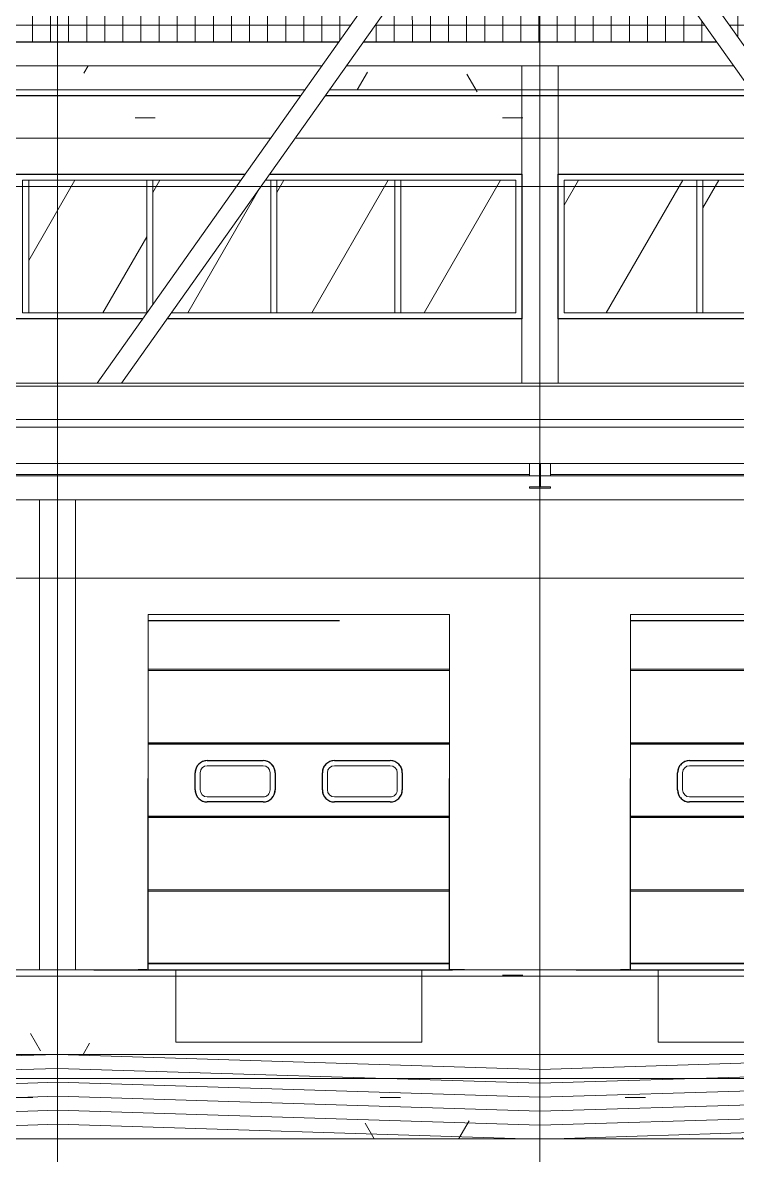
# Model space of a CAD drawing. Extents: x 692141 to 693595, y 1492301 to 1494225.
# Drawn here: x 692435.97 to 692441.89, y 1492374.68 to 1492384.07 of the extents above; entities that cross this region are included whole.
import ezdxf

# ---------------------------------------------------------------- set-up
doc = ezdxf.new("R2010")
doc.units = 0
doc.header["$MEASUREMENT"] = 0
for name, pattern in [('Centre', [7937.5, 1587.5, -1190.625, 3968.75, -1190.625]), ('Grid Line', [5556.25, 3175, -793.75, 793.75, -793.75]), ('Čárka', [3175, 1587.5, -1587.5])]:
    doc.linetypes.add(name, pattern=pattern)
for name, color, linetype, lineweight in [('A-COLS', 52, 'Continuous', 5), ('A-DETL-GENF', 92, 'Continuous', 5), ('A-FLOR', 192, 'Continuous', 5), ('A-FLOR-LEVL', 8, 'Grid Line', 5), ('A-GENM', 13, 'Continuous', 5), ('A-GLAZ-CURT', 52, 'Continuous', 5), ('A-GLAZ-CWMG', 51, 'Continuous', 5), ('A-WALL-PATT', 111, 'Continuous', 5), ('S-BEAM', 12, 'Continuous', 5), ('S-GRID', 1, 'Continuous', 5)]:
    doc.layers.add(name, color=color, linetype=linetype, lineweight=lineweight)
doc.layers.add('A-DOOR', color=2, linetype='Continuous')
doc.layers.add('A-WALL', color=2, linetype='Continuous')
pattern_1 = [(0, (212730.054, 1200), (4064, 1016), [167.64, -2880.36, 167.64, -2880.36, -16256]), (0, (212730.054, 1200), (4064, 1016), [-6096, 167.64, -5928.36, 167.64, -2880.36, -7112]), (0, (212730.054, 1200), (4064, 1016), [-15240, 167.64, -1864.36, 167.64, -4912.36]), (120, (214254.054, 1708), (-2911.881810244989, 3011.527240979959), [167.64, -2880.36, 167.64, -2880.36, -16256]), (120, (214254.054, 1708), (-2911.881810244989, 3011.527240979959), [-6095.999999999999, 167.64, -5928.359999999999, 167.64, -2880.36, -7111.999999999999]), (120, (214254.054, 1708), (-2911.881810244989, 3011.527240979959), [-15240, 167.64, -1864.36, 167.64, -4912.359999999999]), (240, (214762.054, 3740), (-1152.118189755009, -4027.527240979959), [167.64, -2880.36, 167.64, -2880.36, -16256]), (240, (214762.054, 3740), (-1152.118189755009, -4027.527240979959), [-6096, 167.64, -5928.36, 167.64, -2880.36, -7112]), (240, (214762.054, 3740), (-1152.118189755009, -4027.527240979959), [-15240, 167.64, -1864.36, 167.64, -4912.36])]

# ---------------------------------------------------------------- blocks, each defined once
blk = doc.blocks.new('System Panel - Glazed 2-V122-500_ELEVATION 4')
at = {"layer": 'A-GLAZ-CURT'}
h = blk.add_hatch(dxfattribs=at)
h.set_pattern_fill('FP_86', color=256, style=0, pattern_type=2)
h.set_pattern_definition([(59.99999999999999, (184412.136, 7400), (-649.519052838329, 375.0000000000001), [])])
h.paths.add_polyline_path([(184923.3690894711, 6850.000000000899), (184974.6363116503, 6850.000000000899), (184974.6363116503, 7672.473154227283), (184778.2076251855, 7950.000000000926), (183849.6363117113, 7950.000000000926), (183849.6363117113, 6850.000000000899), (184829.8532535009, 6850.000000000899)], flags=0)
at = {"layer": 'A-GLAZ-CURT', "color": 7}
for p, q in [((184778.2076251855, 7950.000000000934), (183849.6363117114, 7950.000000000934)), ((183849.6363117114, 7950.000000000934), (183849.6363117114, 6850.000000000933)), ((184974.6363116504, 6850.000000000933), (184974.6363116504, 7672.473154227295)), ((183849.6363117114, 6850.000000000933), (184974.6363116504, 6850.000000000933))]:
    blk.add_line(p, q, dxfattribs=at)
blk = doc.blocks.new('System Panel - Glazed 2-106319-500_ELEVATION 4')
at = {"layer": 'A-GLAZ-CURT'}
h = blk.add_hatch(dxfattribs=at)
h.set_pattern_fill('FP_87', color=256, style=0, pattern_type=2)
h.set_pattern_definition([(59.99999999999999, (183249.636, 7400), (-649.519052838329, 375.0000000000001), [])])
h.paths.add_polyline_path([(183799.6363117114, 6850.000000000899), (183799.6363117114, 7950.000000000926), (182699.6363114675, 7950.000000000926), (182699.6363114675, 6850.000000000899), (183305.27600879, 6850.000000000899)], flags=0)
at = {"layer": 'A-GLAZ-CURT', "color": 7}
for p, q in [((183799.6363117114, 7950.000000000934), (182699.6363114675, 7950.000000000934)), ((182699.6363114675, 7950.000000000934), (182699.6363114675, 6850.000000000933)), ((183799.6363117114, 6850.000000000933), (183799.6363117114, 7950.000000000934)), ((182699.6363114675, 6850.000000000933), (183799.6363117114, 6850.000000000933))]:
    blk.add_line(p, q, dxfattribs=at)
blk = doc.blocks.new('Rectangular Mullion - 50 x 100mm-36998-500_ELEVATION 4')
at = {"layer": 'A-GLAZ-CWMG', "color": 7}
for p, q in [((215984.6363112844, 7950.000000000934), (216034.6363112844, 7950.000000000934)), ((215984.6363112844, 7950.000000000934), (215984.6363112844, 6850.000000000933)), ((216034.6363112844, 7950.000000000934), (216034.6363112844, 6850.000000000933)), ((216034.6363112844, 6850.000000000933), (215984.6363112844, 6850.000000000933))]:
    blk.add_line(p, q, dxfattribs=at)
blk = doc.blocks.new('System Panel - Glazed 2-106161-500_ELEVATION 4')
at = {"layer": 'A-GLAZ-CURT'}
h = blk.add_hatch(dxfattribs=at)
h.set_pattern_fill('FP_93', color=256, style=0, pattern_type=2)
h.set_pattern_definition([(59.99999999999999, (180806.709, 7400), (-649.519052838329, 375.0000000000001), [])])
h.paths.add_polyline_path([(181296.0181938457, 6850.000000000899), (181296.0181938457, 7950.000000000926), (180317.4000765286, 7950.000000000926), (180317.4000765286, 6850.000000000899), (181212.0348378667, 6850.000000000899)], flags=0)
at = {"layer": 'A-GLAZ-CURT', "color": 7}
for p, q in [((181296.0181938457, 7950.000000000934), (180317.4000765287, 7950.000000000934)), ((180317.4000765287, 7950.000000000934), (180317.4000765287, 6850.000000000933)), ((181296.0181938457, 6850.000000000933), (181296.0181938457, 7950.000000000934)), ((180317.4000765287, 6850.000000000933), (181296.0181938457, 6850.000000000933))]:
    blk.add_line(p, q, dxfattribs=at)
blk = doc.blocks.new('System Panel - Glazed 2-V133-500_ELEVATION 4')
at = {"layer": 'A-GLAZ-CURT'}
h = blk.add_hatch(dxfattribs=at)
h.set_pattern_fill('FP_94', color=256, style=0, pattern_type=2)
h.set_pattern_definition([(59.99999999999999, (179778.091, 7400), (-649.519052838329, 375.0000000000001), [])])
h.paths.add_polyline_path([(179442.8169541251, 6850.000000000899), (180267.4000765286, 6850.000000000899), (180267.4000765286, 7950.000000000926), (180221.6609375002, 7950.000000000926), (179642.1039596742, 7131.462925546056)], flags=0)
h.paths.add_polyline_path([(179288.7819592116, 6918.676095874873), (180019.000520702, 7950.000000000926), (179288.7819592116, 7950.000000000926), (179288.7819592116, 7236.459798903256)], flags=0)
at = {"layer": 'A-GLAZ-CURT', "color": 7}
for p, q in [((180019.000520702, 7950.000000000934), (179288.7819592117, 7950.000000000934)), ((179288.7819592117, 7950.000000000934), (179288.7819592117, 6918.676095874937)), ((180267.4000765287, 7950.000000000934), (180221.6609375003, 7950.000000000934)), ((180267.4000765287, 6850.000000000933), (180267.4000765287, 7950.000000000934)), ((179442.0049599799, 6850.000000000933), (180267.4000765287, 6850.000000000933))]:
    blk.add_line(p, q, dxfattribs=at)
blk = doc.blocks.new('Rectangular Mullion - 50 x 100mm-V134-500_ELEVATION 4')
at = {"layer": 'A-GLAZ-CWMG', "color": 7}
for p, q in [((179238.7819592117, 7950.000000000934), (179288.7819592117, 7950.000000000934)), ((179238.7819592117, 7950.000000000934), (179238.7819592117, 6850.000000000933)), ((179288.7819592117, 7950.000000000934), (179288.7819592117, 6918.67609587494))]:
    blk.add_line(p, q, dxfattribs=at)
blk = doc.blocks.new('System Panel - Glazed 2-106162-500_ELEVATION 4')
at = {"layer": 'A-GLAZ-CURT'}
h = blk.add_hatch(dxfattribs=at)
h.set_pattern_fill('FP_97', color=256, style=0, pattern_type=2)
h.set_pattern_definition([(59.99999999999999, (175676.119, 7400), (-649.519052838329, 375.0000000000001), [])])
h.paths.add_polyline_path([(176152.9276072605, 6850.000000000899), (176152.9276072605, 7950.000000000926), (175199.3094896387, 7950.000000000926), (175199.3094896387, 6850.000000000899)], flags=0)
at = {"layer": 'A-GLAZ-CURT', "color": 7}
for p, q in [((176152.9276072606, 7950.000000000934), (175199.3094896387, 7950.000000000934)), ((175199.3094896387, 7950.000000000934), (175199.3094896387, 6850.000000000933)), ((176152.9276072606, 6850.000000000933), (176152.9276072606, 7950.000000000934)), ((175199.3094896387, 6850.000000000933), (176152.9276072606, 6850.000000000933))]:
    blk.add_line(p, q, dxfattribs=at)
blk = doc.blocks.new('HAVI-DC_R19_AR_102_MEZZANINE FLOOR_rvt-2-500_ELEVATION 4')
at = {"layer": 'A-WALL', "color": 7}
for p, q in [((180514.6285101219, 8650), (175149.3094896387, 8650)), ((184282.7597698911, 8650), (180717.28892692, 8650)), ((175149.3094896387, 8000.000000000934), (180054.4025199464, 8000.000000000934)), ((180257.0629367445, 8000.000000000934), (182349.6363114676, 8000.000000000934)), ((182349.6363114676, 8000.000000000934), (182349.6363114676, 6800.000000000934)), ((182649.6363114676, 6800.000000000934), (182649.6363114676, 8000.000000000934)), ((182649.6363114676, 8000.000000000934), (184742.8184926644, 8000.000000000934)), ((179204.7545380827, 6800.000000000934), (175149.3094896387, 6800.000000000934)), ((182349.6363114676, 6800.000000000934), (179406.6363589769, 6800.000000000934)), ((185592.9357237169, 6800.000000000934), (182649.6363114676, 6800.000000000934))]:
    blk.add_line(p, q, dxfattribs=at)
at = {"lineweight": 5}
for name, p in [('Rectangular Mullion - 50 x 100mm-36998-500_ELEVATION 4', (-37774.47246938977, 0)), ('System Panel - Glazed 2-106161-500_ELEVATION 4', (-2057.236234634072, 0)), ('Rectangular Mullion - 50 x 100mm-V134-500_ELEVATION 4', (0, 0)), ('System Panel - Glazed 2-V133-500_ELEVATION 4', (0, 0)), ('Rectangular Mullion - 50 x 100mm-36998-500_ELEVATION 4', (-35717.23623475568, 0)), ('System Panel - Glazed 2-106161-500_ELEVATION 4', (0, 0)), ('Rectangular Mullion - 50 x 100mm-36998-500_ELEVATION 4', (-34688.61811743864, 0)), ('System Panel - Glazed 2-106162-500_ELEVATION 4', (6146.708704206946, 0)), ('System Panel - Glazed 2-106319-500_ELEVATION 4', (0, 0)), ('Rectangular Mullion - 50 x 100mm-36998-500_ELEVATION 4', (-32184.99999957297, 0)), ('System Panel - Glazed 2-V122-500_ELEVATION 4', (0, 0))]:
    blk.add_blockref(name, p, dxfattribs=at)
blk = doc.blocks.new('HAVI-DC_R19_AR_103_LEVEL 2 FLOOR_rvt-2-500_ELEVATION 4')
at = {"layer": 'A-FLOR', "color": 7}
for p, q in [((175149.3094896387, 8900), (180688.7245451358, 8900)), ((180894.2989231416, 8900), (184105.8141072857, 8900)), ((180550.0305093662, 8700), (175149.3094896387, 8700)), ((184247.37063737, 8700), (180752.6909261643, 8700))]:
    blk.add_line(p, q, dxfattribs=at)
blk = doc.blocks.new('HAVI-DC_R19_AR_120_STRUCTURE_rvt-2-500_ELEVATION 4')
at = {"layer": 'S-BEAM'}
h = blk.add_hatch(dxfattribs=at)
h.set_pattern_fill('FP_109', color=256, style=0, pattern_type=2)
h.set_pattern_definition(pattern_1)
h.paths.add_polyline_path([(175149.3094896387, 8299.999999999984), (180266.8145154115, 8299.999999999984), (180688.7245451358, 8900.000000000022), (175149.3094896387, 8900.000000000022), (175149.3094896387, 8699.999999999998)], flags=0)
h.paths.add_polyline_path([(218582.3363114622, 8299.999999999984), (228266.8145154116, 8299.999999999984), (228691.6385063436, 8900.000000000022), (218582.3363114622, 8900.000000000022), (218582.3363114622, 8453.56835199019)], flags=0)
h.paths.add_polyline_path([(218367.0656217555, 8299.999999999984), (218416.9363114621, 8299.999999999984), (218416.9363114621, 8900.000000000022), (208308.4498336932, 8900.000000000022), (208733.1194239461, 8299.999999999984), (217843.7553290247, 8299.999999999984)], flags=0)
h.paths.add_polyline_path([(266799.309490436, 8299.999999999984), (266799.309490436, 8900.000000000022), (266582.3363114622, 8900.000000000022), (266582.3363114622, 8299.999999999984)], flags=0)
h.paths.add_polyline_path([(266113.9068396208, 8299.999999999984), (266416.9363114621, 8299.999999999984), (266416.9363114621, 8900.000000000022), (256308.4498336932, 8900.000000000022), (256733.1194239461, 8299.999999999984), (265988.3022602609, 8299.999999999984)], flags=0)
h.paths.add_polyline_path([(180469.4749322098, 8299.999999999984), (184530.4836975386, 8299.999999999984), (184105.8141072858, 8900.000000000022), (180894.2989231416, 8900.000000000022), (180578.2074658319, 8453.56835199019)], flags=0)
h.paths.add_polyline_path([(184733.1194239461, 8299.999999999984), (194416.9363114622, 8299.999999999984), (194416.9363114622, 8900.000000000022), (184308.4498336932, 8900.000000000022), (184624.4264087536, 8453.56835199019)], flags=0)
h.paths.add_polyline_path([(256089.3900905077, 8299.999999999984), (256530.4836975388, 8299.999999999984), (256105.8141072858, 8900.000000000022), (254582.3363114621, 8900.000000000022), (254582.3363114621, 8299.999999999984), (256045.4066983751, 8299.999999999984)], flags=0)
h.paths.add_polyline_path([(254091.584678043, 8299.999999999984), (254416.9363114621, 8299.999999999984), (254416.9363114621, 8900.000000000022), (252894.2989231418, 8900.000000000022), (252469.4749322099, 8299.999999999984), (253428.855234721, 8299.999999999984)], flags=0)
h.paths.add_polyline_path([(194582.3363114622, 8299.999999999984), (194816.9363114574, 8299.999999999984), (194816.9363114574, 8900.000000000022), (194582.3363114622, 8900.000000000022), (194582.3363114622, 8453.56835199019)], flags=0)
h.paths.add_polyline_path([(228469.4749322099, 8299.999999999984), (232530.4836975387, 8299.999999999984), (232105.8141072858, 8900.000000000022), (228894.2989231417, 8900.000000000022), (228578.2074658321, 8453.56835199019)], flags=0)
h.paths.add_polyline_path([(208530.4836975387, 8299.999999999984), (208105.8141072858, 8900.000000000022), (204894.2989231417, 8900.000000000022), (204469.4749322098, 8299.999999999984), (208424.1700598697, 8299.999999999984)], flags=0)
h.paths.add_polyline_path([(251891.8851340635, 8299.999999999984), (252266.8145154117, 8299.999999999984), (252691.6385063436, 8900.000000000022), (242582.3363114621, 8900.000000000022), (242582.3363114621, 8299.999999999984), (251858.9243565285, 8299.999999999984)], flags=0)
h.paths.add_polyline_path([(194982.3363114575, 8299.999999999984), (204266.8145154116, 8299.999999999984), (204691.6385063435, 8900.000000000022), (194982.3363114575, 8900.000000000022), (194982.3363114575, 8453.56835199019)], flags=0)
h.paths.add_polyline_path([(242124.617423815, 8299.999999999984), (242416.9363114621, 8299.999999999984), (242416.9363114621, 8900.000000000022), (232308.4498336932, 8900.000000000022), (232733.1194239461, 8299.999999999984), (241916.0287946427, 8299.999999999984)], flags=0)
h = blk.add_hatch(dxfattribs=at)
h.set_pattern_fill('FP_109', color=256, style=0, pattern_type=2)
h.set_pattern_definition(pattern_1)
h.paths.add_polyline_path([(172699.6363114908, 0), (172699.6363114908, 1400.00000000138), (170499.6363114626, 1400.00000000138), (170499.6363114626, 0), (171495.6599729222, 0)], flags=0)
h.paths.add_polyline_path([(178303.6599729341, 0), (178499.6363114692, 0), (178499.6363114692, 500.0000000013763), (174599.6363114675, 500.0000000013763), (174599.6363114675, 0), (177895.6599729364, 0)], flags=0)
h.paths.add_polyline_path([(175978.9319105585, 700.0000000014002), (178499.6363114692, 700.0000000014002), (178499.6363114692, 1400.00000000138), (177519.7546187885, 1400.00000000138), (177519.7546187885, 799.9999999999914), (175479.7546187884, 799.9999999999914), (175479.7546187884, 1400.00000000138), (174599.6363114675, 1400.00000000138), (174599.6363114675, 700.0000000014002), (175781.7427880527, 700.0000000014002)], flags=0)
h = blk.add_hatch(dxfattribs=at)
h.set_pattern_fill('FP_109', color=256, style=0, pattern_type=2)
h.set_pattern_definition(pattern_1)
h.paths.add_polyline_path([(179103.6363114633, 0), (186499.6363114732, 0), (186499.6363114732, 500.0000000013763), (178499.6363114667, 500.0000000013763), (178499.6363114667, 0), (178695.6363114656, 0)], flags=0)
h.paths.add_polyline_path([(182017.6363114611, 700.0000000014002), (186499.6363114732, 700.0000000014002), (186499.6363114732, 1400.00000000138), (185519.7546187925, 1400.00000000138), (185519.7546187924, 799.9999999999914), (183479.7546187925, 799.9999999999914), (183479.7546187925, 1400.00000000138), (181519.6363114667, 1400.00000000138), (181519.6363114667, 799.9999999999914), (179479.6363114667, 799.9999999999914), (179479.6363114667, 1400.00000000138), (178499.6363114667, 1400.00000000138), (178499.6363114667, 700.0000000014002), (181217.6363114705, 700.0000000014002)], flags=0)
at = {"layer": 'S-BEAM', "color": 7}
for p, q in [((175149.3094896387, 8899.999999999998), (180688.7245451359, 8899.999999999998)), ((180894.2989231416, 8899.999999999998), (184105.8141072858, 8899.999999999998)), ((180266.8145154115, 8299.999999999998), (175149.3094896387, 8299.999999999998)), ((184530.4836975386, 8299.999999999998), (180469.4749322098, 8299.999999999998)), ((177519.7546187884, 1400.000000001379), (178499.6363114691, 1400.000000001379)), ((178499.6363114667, 1400.000000001379), (179479.6363114667, 1400.000000001379)), ((179479.6363114667, 800.0000000000101), (179479.6363114667, 1400.000000001379)), ((181519.6363114667, 1400.000000001379), (183479.7546187925, 1400.000000001379)), ((181519.6363114667, 1400.000000001379), (181519.6363114667, 800.0000000000101)), ((183479.7546187925, 800.0000000000011), (183479.7546187925, 1400.000000001379)), ((181519.6363114667, 800.0000000000101), (179479.6363114667, 800.0000000000101)), ((185519.7546187924, 800.0000000000011), (183479.7546187925, 800.0000000000011))]:
    blk.add_line(p, q, dxfattribs=at)
blk = doc.blocks.new('M_Rectangular Column - 300 x 300mm-V141-500_ELEVATION 4')
at = {"layer": 'A-COLS'}
for p, q in [((258349.6363114674, 5300.00006735213), (258349.6363114674, 1400.000000001371)), ((258649.6363114674, 1400.000000001371), (258649.6363114674, 5300.00006735213)), ((258649.6363114674, 1400.000000001371), (258349.6363114674, 1400.000000001371))]:
    blk.add_line(p, q, dxfattribs=at)
blk = doc.blocks.new('M_Rectangular Column - 200 x 300mm-V158-500_ELEVATION 4')
at = {"layer": 'A-COLS'}
for p, q in [((62349.63631146753, 8900.000000000002), (62649.63631146753, 8900.000000000002)), ((62349.63631146753, 8900.000000000002), (62349.63631146753, 6266.47714666522)), ((62649.63631146753, 6266.47714666522), (62649.63631146753, 8900.000000000002))]:
    blk.add_line(p, q, dxfattribs=at)
blk = doc.blocks.new('Column Center Mark - Column Center Mark-439589-500_ELEVATION 4')
at = {"layer": 'A-DETL-GENF', "lineweight": 9}
for p, q in [((43649.75461878071, 74.99999999996534), (43649.75461878071, -75.00000000003465)), ((43574.75461878071, -3.465174813754857e-11), (43724.75461878071, -3.465174813754857e-11))]:
    blk.add_line(p, q, dxfattribs=at)
blk = doc.blocks.new('Doors_Industrial_Loading-Systems_Sectional-Overhead-Door_High-Lift_40mm - 2500 x 3000 mm 2-264868-500_ELEVATION 4')
at = {"layer": 'A-DOOR', "color": 1, "linetype": 'Čárka'}
for p, q in [((175349.6363114674, 4299.99999999699), (177849.6363114674, 4299.99999999699)), ((175349.6363114674, 1399.999999996979), (175349.6363114674, 4299.99999999699)), ((177849.6363114674, 1399.999999996979), (177849.6363114674, 4299.99999999699)), ((174899.6363114674, 1399.999999996979), (175349.6363114674, 1399.999999996979)), ((177974.6363114674, 1399.999999996979), (177849.6363114674, 1399.999999996979))]:
    blk.add_line(p, q, dxfattribs=at)
at = {"layer": 'A-DOOR', "color": 7}
for p, q in [((177849.6363114674, 3273.999999996978), (175349.6363114675, 3273.999999996978)), ((175840.9696448006, 3136.49999999713), (176303.9696448006, 3136.49999999713)), ((175840.9696448006, 3136.49999999713), (176303.9696448006, 3136.49999999713)), ((176895.302978134, 3136.499999997063), (177358.302978134, 3136.499999997063)), ((176895.302978134, 3136.499999997063), (177358.302978134, 3136.499999997063)), ((175740.9696448006, 2893.499999997032), (175740.9696448006, 3036.49999999713)), ((175740.9696448006, 2893.499999997032), (175740.9696448006, 3036.49999999713)), ((176403.9696448006, 3036.49999999713), (176403.9696448006, 2893.499999997034)), ((176403.9696448006, 3036.49999999713), (176403.9696448006, 2893.499999997034)), ((176795.3029781339, 2893.499999996908), (176795.3029781339, 3036.499999997063)), ((176795.3029781339, 2893.499999996908), (176795.3029781339, 3036.499999997063)), ((177458.3029781339, 3036.499999997064), (177458.3029781339, 2893.499999996909)), ((177458.3029781339, 3036.499999997064), (177458.3029781339, 2893.499999996909)), ((176303.9696448006, 2793.499999997033), (175840.9696448006, 2793.499999997033)), ((176303.9696448006, 2793.499999997034), (175840.9696448006, 2793.499999997034)), ((177358.302978134, 2793.499999996908), (176895.302978134, 2793.499999996908)), ((177358.302978134, 2793.499999996909), (176895.302978134, 2793.499999996909)), ((175349.6363114675, 2675.02522143521), (177849.6363114674, 2675.02522143521)), ((175349.6363114675, 2675.02522143521), (177849.6363114674, 2675.02522143521)), ((177849.6363114674, 1455.025221435202), (175349.6363114674, 1455.025221435202)), ((175349.6363114674, 1455.025221435202), (177849.6363114674, 1455.025221435202)), ((175338.6363114674, 1399.999999996978), (175268.6363114674, 1399.999999996978)), ((175296.6363114674, 1399.999999996953), (175270.6363114674, 1399.999999996953)), ((175324.6363114674, 1399.99999999697), (177874.6363114674, 1399.99999999697)), ((177930.6363114674, 1399.999999996978), (177860.6363114674, 1399.999999996978)), ((177932.6363114674, 1399.999999996953), (177906.6363114674, 1399.999999996953))]:
    blk.add_line(p, q, dxfattribs=at)
for centre, radius, start, end in [((175840.9696448006, 3036.49999999713), 100.0000000000291, 90, 180), ((175840.9696448006, 3036.49999999713), 100.0000000000158, 129.5802092618806, 140.4197907380237), ((175840.9696448006, 3036.49999999713), 99.99999999997708, 111.9871867448824, 120.00000000002), ((175840.9696448006, 3036.49999999713), 99.99999999995468, 90, 105.0000000000094), ((176303.9696448006, 3036.49999999713), 100, 75.0000000000132, 90), ((176303.9696448006, 3036.49999999713), 100.0000000000002, 359.9999999999995, 90.00000000000014), ((176303.9696448006, 3036.49999999713), 100.0000000000146, 60.00000000000352, 68.01281325517674), ((176303.9696448006, 3036.49999999713), 99.9999999999943, 39.58020926182564, 50.41979073815119), ((176895.302978134, 3036.499999997063), 100.0000000000291, 90, 180), ((176895.302978134, 3036.499999997063), 99.99999999998174, 129.5802092620854, 140.4197907379426), ((176895.302978134, 3036.499999997063), 100.0000000000129, 111.9871867455781, 119.9999999999967), ((176895.302978134, 3036.499999997063), 100.0000000000109, 90, 105.0000000000013), ((177358.302978134, 3036.499999997063), 100, 74.9999999999931, 90.00000000000014), ((177358.302978134, 3036.499999997063), 100, 2.544443745170813e-13, 90.00000000000026), ((177358.302978134, 3036.499999997063), 100.0000000000129, 60.00000000000342, 68.01281325451204), ((177358.302978134, 3036.499999997063), 99.99999999997486, 39.58020926199752, 50.4197907380318), ((175840.9696448006, 3036.49999999713), 99.99999999999999, 165.0000000000017, 179.9999999999997), ((175840.9696448006, 3036.49999999713), 100.0000000000332, 149.9999999999959, 158.0128132547341), ((176303.9696448006, 3036.49999999713), 100.0000000000129, 21.98718674537078, 29.99999999999895), ((176303.9696448006, 3036.49999999713), 100.0000000000034, 0, 14.99999999999891), ((176895.302978134, 3036.499999997063), 99.99999999999999, 164.9999999999972, 179.9999999999997), ((176895.302978134, 3036.499999997063), 99.99999999999062, 149.9999999999982, 158.0128132546377), ((177358.302978134, 3036.499999997063), 99.99999999998772, 21.98718674575145, 30.0000000000012), ((177358.302978134, 3036.499999997063), 99.99999999998279, 2.605510395055221e-13, 15.00000000000075), ((175840.9696448006, 2893.499999997033), 100.0000000000466, 180.0000000000004, 195.0000000000012), ((175840.9696448006, 2893.499999997033), 100.0000000000291, 180.0000000000001, 270.0000000000001), ((175840.9696448006, 2893.499999997033), 100.0000000000275, 201.9871867464127, 210.0000000000026), ((175840.9696448006, 2893.499999997033), 100.0000000000386, 219.58020926243, 230.4197907375418), ((176303.9696448006, 2893.499999997033), 100.0000000000005, 269.9999999999999, 2.544443745170813e-13), ((176303.9696448006, 2893.499999997033), 100.0000000000123, 309.5802092624525, 320.4197907375091), ((176303.9696448006, 2893.499999997033), 99.99999999999936, 330.0000000000045, 338.0128132540339), ((176303.9696448006, 2893.499999997033), 100, 345.0000000000013, 0), ((176895.302978134, 2893.499999996908), 100.0000000000109, 180.0000000000001, 194.9999999999999), ((176895.302978134, 2893.499999996908), 100.0000000000291, 180.0000000000001, 270.0000000000001), ((176895.302978134, 2893.499999996908), 99.99999999998772, 201.9871867455966, 210.0000000000008), ((176895.302978134, 2893.499999996908), 100.0000000000188, 219.5802092619812, 230.4197907379249), ((177358.302978134, 2893.499999996908), 100, 270, 3.943887805014761e-13), ((177358.302978134, 2893.499999996908), 100.0000000000051, 309.5802092621118, 320.4197907380911), ((177358.302978134, 2893.499999996908), 99.99999999999784, 329.9999999999965, 338.0128132543207), ((177358.302978134, 2893.499999996908), 99.9999999999709, 345.0000000000013, 0), ((175840.9696448006, 2893.499999997033), 100.0000000000118, 239.9999999999881, 248.012813253757), ((175840.9696448006, 2893.499999997033), 100.0000000000291, 255.0000000000012, 269.9999999999999), ((176303.9696448006, 2893.499999997033), 99.99999999997526, 269.9999999999996, 284.99999999999), ((176303.9696448006, 2893.499999997033), 100.0000000000023, 291.9871867462618, 300.0000000000137), ((176895.302978134, 2893.499999996908), 100.0000000000129, 240.0000000000031, 248.01281325451), ((176895.302978134, 2893.499999996908), 100.0000000000291, 255.0000000000011, 269.9999999999999), ((177358.302978134, 2893.499999996908), 100.0000000000109, 269.9999999999996, 285.000000000001), ((177358.302978134, 2893.499999996908), 100.0000000000129, 291.987186745415, 299.9999999999965)]:
    blk.add_arc(centre, radius, start, end, dxfattribs=at)
at = {"layer": 'A-GENM', "color": 7}
for p, q in [((175349.6363114674, 3895.02522143521), (177849.6363114674, 3895.02522143521)), ((175349.6363114674, 3895.02522143521), (177849.6363114674, 3895.02522143521)), ((177849.6363114674, 3883.99999999698), (175349.6363114674, 3883.99999999698)), ((175349.6363114674, 3285.02522143521), (177849.6363114674, 3285.02522143521)), ((175349.6363114674, 3285.02522143521), (177849.6363114674, 3285.02522143521)), ((175840.9696448006, 3136.499999996981), (176303.9696448006, 3136.499999996981)), ((176895.302978134, 3136.499999996981), (177358.302978134, 3136.499999996981)), ((175740.9696448006, 2893.499999996981), (175740.9696448006, 3036.499999996981)), ((175782.9696448006, 3036.499999996981), (175782.9696448006, 2893.499999996981)), ((175782.9696448006, 3036.499999996981), (175782.9696448006, 2893.499999996981)), ((176303.9696448006, 3094.499999996981), (175840.9696448006, 3094.499999996981)), ((176303.9696448006, 3094.499999996981), (175840.9696448006, 3094.499999996981)), ((176361.9696448006, 2893.499999996981), (176361.9696448006, 3036.499999996981)), ((176361.9696448006, 2893.499999996981), (176361.9696448006, 3036.499999996982)), ((176403.9696448006, 3036.499999996982), (176403.9696448006, 2893.499999996981)), ((176795.3029781339, 2893.499999996981), (176795.3029781339, 3036.499999996981)), ((176837.302978134, 3036.499999996981), (176837.302978134, 2893.499999996981)), ((176837.302978134, 3036.499999996981), (176837.302978134, 2893.499999996981)), ((177358.302978134, 3094.499999996981), (176895.302978134, 3094.499999996981)), ((177358.302978134, 3094.499999996981), (176895.302978134, 3094.499999996981)), ((177416.302978134, 2893.499999996981), (177416.302978134, 3036.499999996981)), ((177416.302978134, 2893.499999996981), (177416.302978134, 3036.499999996982)), ((177458.3029781339, 3036.499999996982), (177458.3029781339, 2893.499999996981)), ((175840.9696448006, 2835.499999996982), (176303.9696448006, 2835.499999996982)), ((175840.9696448006, 2835.499999996982), (176303.9696448006, 2835.499999996982)), ((176895.302978134, 2835.499999996982), (177358.302978134, 2835.499999996982)), ((176895.302978134, 2835.499999996982), (177358.302978134, 2835.499999996982)), ((176303.9696448006, 2793.499999996981), (175840.9696448006, 2793.499999996981)), ((177358.302978134, 2793.499999996981), (176895.302978134, 2793.499999996981)), ((177849.6363114674, 2663.99999999698), (175349.6363114674, 2663.99999999698)), ((175349.6363114674, 2065.025221435211), (177849.6363114674, 2065.025221435211)), ((175349.6363114674, 2065.025221435211), (177849.6363114674, 2065.025221435211)), ((177849.6363114674, 2053.999999996979), (175349.6363114674, 2053.999999996979)), ((175349.6363114674, 1455.025221435211), (177849.6363114674, 1455.025221435211)), ((175349.6363114674, 1455.025221435211), (177849.6363114674, 1455.025221435211))]:
    blk.add_line(p, q, dxfattribs=at)
for centre, radius, start, end in [((175840.9696448006, 3036.499999996981), 100.0000000000291, 90.00000000000026, 180.0000000000002), ((176303.9696448006, 3036.499999996981), 100.0000000000005, 5.152498583970897e-13, 90.00000000000026), ((176895.302978134, 3036.499999996981), 100.0000000000291, 90.00000000000026, 180.0000000000002), ((177358.302978134, 3036.499999996981), 100, 5.216109677600168e-13, 90.00000000000026), ((175840.9696448006, 3036.499999996981), 58.0000000000291, 90, 180), ((175840.9696448006, 3036.499999996981), 58.0000000000291, 90, 180), ((176303.9696448006, 3036.499999996981), 58.0000000000291, 0, 90), ((176303.9696448006, 3036.499999996981), 58.0000000000291, 8.984518603637631e-13, 90), ((176895.302978134, 3036.499999996981), 58, 90, 180), ((176895.302978134, 3036.499999996981), 58, 90, 180), ((177358.302978134, 3036.499999996981), 58, 0, 90), ((177358.302978134, 3036.499999996981), 58, 8.984518603637631e-13, 90), ((175840.9696448006, 2893.499999996981), 100.0000000000291, 180.0000000000002, 269.9999999999999), ((175840.9696448006, 2893.499999996981), 58.0000000000291, 180.0000000000002, 269.9999999999998), ((175840.9696448006, 2893.499999996981), 58.0000000000291, 180, 269.9999999999996), ((176303.9696448006, 2893.499999996981), 58.0000000000291, 269.9999999999996, 0), ((176303.9696448006, 2893.499999996981), 58.0000000000291, 269.9999999999996, 0), ((176303.9696448006, 2893.499999996981), 100, 269.9999999999996, 0), ((176895.302978134, 2893.499999996981), 100.0000000000291, 180.0000000000002, 269.9999999999999), ((176895.302978134, 2893.499999996981), 58.00000000000009, 180.0000000000002, 269.9999999999999), ((176895.302978134, 2893.499999996981), 58, 180, 269.9999999999996), ((177358.302978134, 2893.499999996981), 58, 269.9999999999996, 0), ((177358.302978134, 2893.499999996981), 58, 269.9999999999996, 0), ((177358.302978134, 2893.499999996981), 99.9999999999709, 269.9999999999996, 0)]:
    blk.add_arc(centre, radius, start, end, dxfattribs=at)
blk = doc.blocks.new('Walls 2 - Walls 2-316770-500_ELEVATION 4')
at = {"layer": 'A-WALL-PATT'}
h = blk.add_hatch(dxfattribs=at)
h.set_pattern_fill('FP_49', color=251, style=0, pattern_type=2)
h.set_pattern_definition([(0, (266899.66, 0), (0, 150), []), (90, (266899.66, 0), (-150, 9.184850993605149e-15), [])])
h.paths.add_polyline_path([(230403.2023545645, 9099.999999999663), (231964.2575772018, 9099.999999999663), (230708.7938379066, 10873.79840908402), (230297.9613776032, 10882.4621270318), (229035.9069201188, 9099.999999999663), (230178.0602495746, 9099.999999999663)], flags=0)
h.paths.add_polyline_path([(267399.6784194597, 9099.999999999663), (267399.6784194597, 10100.05362018693), (266582.3363114622, 10117.28989573663), (266582.3363114622, 9099.999999999663), (267034.9228457225, 9099.999999999663)], flags=0)
h.paths.add_polyline_path([(184351.8965942517, 9099.999999999663), (194416.9363114622, 9099.999999999663), (194422.0920828182, 11304.83352236055), (194434.2808010534, 11333.57159757328), (194465.2814898869, 11364.35260641633), (194487.866874337, 11372.8980758004), (194511.4057485874, 11372.8980758004), (194533.9911330374, 11364.35260641637), (194553.7932941595, 11347.93515054565), (194569.2079786273, 11324.90285575119), (194578.9863803801, 11296.52298055719), (194582.3363114622, 11269.05679897612), (194582.3363114622, 9099.999999999663), (194816.9363114574, 9099.999999999663), (194822.0920828134, 11304.83352236044), (194834.2808010474, 11333.57159757154), (194865.2814898822, 11364.35260641627), (194887.8668743322, 11372.89807580037), (194911.4057485826, 11372.8980758004), (194933.9911330327, 11364.35260641633), (194953.7932941547, 11347.93515054568), (194969.2079786226, 11324.90285575119), (194978.9863803753, 11296.52298055664), (194982.3363114575, 11269.0567989764), (194982.3363114575, 9099.999999999663), (204833.2465033205, 9099.999999999663), (206431.2569855506, 11347.14811610781), (206451.389361305, 11360.12131372115), (206491.6162692513, 11378.03770539416), (206535.481548893, 11369.04402118268), (206573.4719991575, 11343.44292353149), (206613.2310564948, 11295.11208163809), (208166.8933036092, 9099.999999999663), (218416.9363114621, 9099.999999999663), (218416.9363114621, 11133.01158465658), (74899.63631066507, 14159.53341040813), (134081.3427552906, 10862.74826084876), (134431.2569855499, 11347.14811610719), (134451.3893613049, 11360.12131372094), (134491.6162692514, 11378.03770539392), (134535.4815488925, 11369.04402118268), (134573.4719991574, 11343.44292353149), (134613.2310564947, 11295.11208163809), (134953.6436132292, 10814.15573644956), (146416.9363114623, 10175.57980812705), (146422.092082818, 11304.83352236016), (146434.2808010535, 11333.57159757331), (146465.281489887, 11364.3526064163), (146487.866874337, 11372.89807580037), (146511.4057485874, 11372.89807580033), (146533.9911330374, 11364.35260641633), (146553.7932941595, 11347.93515054565), (146569.2079786273, 11324.9028557513), (146578.9863803801, 11296.52298055681), (146582.3363114622, 11269.05679897658), (146582.3363114622, 10166.36601054512), (157170.6500664448, 9576.531792449972), (158431.2569855501, 11347.14811610722), (158451.389361305, 11360.12131372101), (158491.6162692514, 11378.03770539402), (158535.4815488928, 11369.04402118268), (158573.4719991574, 11343.44292353149), (158613.2310564948, 11295.11208163809), (159938.7526985987, 9422.33144578243), (165725.033616764, 9099.999999999663), (170416.9363114622, 9099.999999999663), (170422.092082818, 11304.83352236016), (170434.280801053, 11333.57159757269), (170465.2814898869, 11364.35260641627), (170487.8668743369, 11372.89807580037), (170511.4057485873, 11372.89807580044), (170533.9911330375, 11364.3526064163), (170553.7932941595, 11347.93515054572), (170569.2079786273, 11324.90285575123), (170578.9863803801, 11296.52298055702), (170582.3363114623, 11269.05679897658), (170582.3363114623, 9099.999999999663), (180833.2465033205, 9099.999999999663), (182431.2569855503, 11347.14811610746), (182451.389361305, 11360.12131372105), (182491.6162692514, 11378.03770539409), (182535.4815488928, 11369.04402118268), (182573.4719991576, 11343.44292353146), (182613.2310564948, 11295.11208163809), (184166.8933036091, 9099.999999999663)], flags=0)
h.paths.add_polyline_path([(218850.222369865, 9099.999999999663), (228833.271476372, 9100.035270679273), (230098.2824252079, 10886.67299713298), (218582.3363114622, 11129.52359603099), (218582.3363114622, 9099.999999999663), (218825.4801672175, 9099.999999999663)], flags=0)
h.paths.add_polyline_path([(207964.2575772018, 9099.999999999663), (206500.3483715242, 11168.30331996048), (205035.9069201187, 9099.999999999663), (207900.8597671389, 9099.999999999663)], flags=0)
h.paths.add_polyline_path([(266144.9254758683, 9099.999999999663), (266416.9363114621, 9099.999999999663), (266416.9363114621, 10120.77788436218), (255278.148398426, 10355.67489490398), (256166.8933036092, 9099.999999999663), (265988.3022602609, 9099.999999999663)], flags=0)
h.paths.add_polyline_path([(255560.9186412694, 9099.999999999663), (255964.2575772018, 9099.999999999663), (255072.4423313261, 10360.01286601805), (254582.3363114621, 10370.34832081019), (254582.3363114621, 9099.999999999663), (255522.0964056443, 9099.999999999663)], flags=0)
h.paths.add_polyline_path([(254416.9363114621, 9099.999999999663), (254416.9363114621, 10373.83630943581), (253944.8823363343, 10383.79107906041), (253035.9069201188, 9099.999999999663), (254178.0602495722, 9099.999999999663)], flags=0)
h.paths.add_polyline_path([(252833.2465033206, 9099.999999999663), (253745.2033839388, 10388.00194916152), (242582.3363114621, 10623.40674588381), (242582.3363114621, 9099.999999999663), (252382.2346492593, 9099.999999999663)], flags=0)
h.paths.add_polyline_path([(181035.9069201187, 9099.999999999663), (183964.2575772017, 9099.999999999663), (182500.3483715242, 11168.30331996048), (181212.0348378667, 9348.754196807113)], flags=0)
h.paths.add_polyline_path([(242149.0502530566, 9099.999999999663), (242416.9363114621, 9099.999999999663), (242416.9363114621, 10626.89473450936), (230914.4999050066, 10869.46043796998), (232166.8933036092, 9099.999999999663), (241916.0287946427, 9099.999999999663)], flags=0)
h.paths.add_polyline_path([(159727.7995432287, 9434.082834372814), (158500.3483715242, 11168.30331996044), (157365.6204265807, 9565.670743884175), (159554.8710231055, 9443.716016842995)], flags=0)
h.paths.add_polyline_path([(134742.6904578592, 10825.90712503998), (134500.3483715241, 11168.30331996044), (134276.3131154265, 10851.88721228307), (134683.4204792425, 10829.20882749264)], flags=0)
at = {"layer": 'A-WALL', "color": 7}
for p, q in [((170582.3363114622, 9099.999999999634), (180833.2465033205, 9099.999999999634)), ((181035.9069201187, 9099.999999999634), (183964.2575772017, 9099.999999999634))]:
    blk.add_line(p, q, dxfattribs=at)
blk = doc.blocks.new('H-Wide Flange Beams - H350x175x57_8-2030188-500_ELEVATION 4')
at = {"layer": 'S-BEAM', "color": 90, "lineweight": 9}
for p, q in [((110495.6363114673, 5601.477146665254), (110495.6363114673, 5409.000000001149)), ((110503.6363114673, 5409.000000001149), (110503.6363114673, 5601.477146665254)), ((110495.6363114673, 5409.000000001149), (110411.6363114673, 5409.000000001149)), ((110411.6363114673, 5409.000000001149), (110411.6363114673, 5396.000000001148)), ((110411.6363114673, 5396.000000001148), (110587.6363114673, 5396.000000001148)), ((110587.6363114673, 5409.000000001149), (110503.6363114673, 5409.000000001149)), ((110587.6363114673, 5396.000000001148), (110587.6363114673, 5409.000000001149))]:
    blk.add_line(p, q, dxfattribs=at)
blk = doc.blocks.new('H-Wide Flange Beams - H250x125x29_6-V163-500_ELEVATION 4')
at = {"layer": 'S-BEAM', "color": 90, "lineweight": 9}
for p, q in [((110587.6363114672, 5509.000000001149), (110587.6363114672, 5601.477146665222)), ((110587.6363114672, 5500.000000001148), (110587.6363114672, 5509.000000001149)), ((110587.6363114672, 5509.000000001149), (122411.6363114672, 5509.000000001149)), ((110587.6363114672, 5509.000000001149), (122411.6363114672, 5509.000000001149)), ((110587.6363114672, 5500.000000001148), (122411.6363114672, 5500.000000001148))]:
    blk.add_line(p, q, dxfattribs=at)
blk = doc.blocks.new('H-Wide Flange Beams - H250x125x29_6-2031227-500_ELEVATION 4')
at = {"layer": 'S-BEAM', "color": 90, "lineweight": 9}
for p, q in [((174825.6363114792, 5509.000000001149), (174825.6363114792, 5601.47714666518)), ((182411.6363114792, 5601.47714666518), (182411.6363114792, 5509.000000001149)), ((174825.6363114792, 5500.000000001148), (174825.6363114792, 5509.000000001149)), ((174825.6363114792, 5509.000000001149), (182411.6363114792, 5509.000000001149)), ((174825.6363114792, 5509.000000001149), (182411.6363114792, 5509.000000001149)), ((174825.6363114792, 5500.000000001148), (182411.6363114792, 5500.000000001148)), ((182411.6363114792, 5509.000000001149), (182411.6363114792, 5500.000000001148))]:
    blk.add_line(p, q, dxfattribs=at)
blk = doc.blocks.new('Pipes - PIP165_6___x11_11-V168-500_ELEVATION 4')
at = {"layer": 'S-BEAM', "color": 90, "lineweight": 9}
for p, q in [((182440.8903729825, 11370.55628720008), (178826.9982554591, 6266.477146665153)), ((179029.6602114796, 6266.477146665154), (182505.1717269726, 11175.11449721047))]:
    blk.add_line(p, q, dxfattribs=at)
blk = doc.blocks.new('Pipes - PIP165_6___x11_11-V169-500_ELEVATION 4')
at = {"layer": 'S-BEAM', "color": 90, "lineweight": 9}
for p, q in [((186172.4124373496, 6266.477146665162), (182558.3950168715, 11372.58905591557)), ((182495.1409457633, 11175.65954320257), (185969.7750737873, 6266.47714666515))]:
    blk.add_line(p, q, dxfattribs=at)

msp = doc.modelspace()

# ---------------------------------------------------------------- linework, layer by layer
at = {"layer": 'A-FLOR', "color": 90, "lineweight": 9}
msp.add_line((692717.3624908916, 1492374.813383746), (692229.6700198601, 1492374.813383746), dxfattribs=at)
at = {"layer": 'A-FLOR-LEVL', "linetype": 'Centre'}
for p, q in [((692278.3000830481, 1492382.713383747), (692547.7862502306, 1492382.713383747)), ((692278.3000830481, 1492380.313383746), (692547.7862502306, 1492380.313383746)), ((692278.3000830481, 1492379.463383747), (692547.7862502306, 1492379.463383747)), ((692278.3000830481, 1492376.213383747), (692544.7862502306, 1492376.213383747)), ((692278.3000830481, 1492374.813383746), (692724.9906739572, 1492374.813383746))]:
    msp.add_line(p, q, dxfattribs=at)
at = {"layer": 'A-WALL-PATT', "color": 8}
for p, q in [((692428.3407527348, 1492383.913383747), (692438.5916629267, 1492383.913383747)), ((692438.7943233434, 1492383.913383747), (692441.7226740005, 1492383.913383747)), ((692432.907725913, 1492383.713383746), (692438.4471409685, 1492383.713383746)), ((692438.4471409685, 1492383.713383746), (692432.907725913, 1492383.713383746)), ((692438.6527153464, 1492383.713383746), (692441.8642305306, 1492383.713383746)), ((692441.8642305306, 1492383.713383746), (692438.6527153464, 1492383.713383746)), ((692432.3580527349, 1492381.079860893), (692524.7580948428, 1492381.079860893)), ((692524.7580948428, 1492381.079860893), (692432.3580527349, 1492381.079860893)), ((692524.7580948428, 1492381.055860893), (692432.3580527349, 1492381.055860893)), ((692524.7580948428, 1492380.779860893), (692432.3580527349, 1492380.779860893)), ((692524.7080948428, 1492380.779860893), (692432.4080527348, 1492380.779860893)), ((692524.7580948428, 1492380.714860893), (692432.3580527349, 1492380.714860893)), ((692524.7080948428, 1492380.714860893), (692432.4080527348, 1492380.714860893)), ((692524.7580948428, 1492380.414860893), (692432.3580527349, 1492380.414860893)), ((692440.2540527348, 1492380.414729754), (692440.1700527348, 1492380.414729754)), ((692440.3460527349, 1492380.414729754), (692440.2620527348, 1492380.414729754)), ((692432.6580527348, 1492380.113383746), (692524.2580948428, 1492380.113383746)), ((692437.0080527348, 1492376.213383746), (692437.0080527348, 1492379.163383747)), ((692437.0080527348, 1492379.163383747), (692439.5080527348, 1492379.163383747)), ((692439.5080527348, 1492379.163383747), (692439.5080527348, 1492376.213383746)), ((692441.0080527348, 1492376.213383746), (692441.0080527348, 1492379.163383747)), ((692441.0080527348, 1492379.163383747), (692443.5080527348, 1492379.163383747)), ((692435.6080527348, 1492376.213383746), (692437.0080527348, 1492376.213383746)), ((692439.5080527348, 1492376.213383746), (692441.0080527348, 1492376.213383746)), ((692472.0580527347, 1492376.163383747), (692432.3580527348, 1492376.163383747)), ((692437.2380527348, 1492376.163383747), (692439.2780527348, 1492376.163383747)), ((692441.2381710421, 1492376.163383747), (692443.2781710421, 1492376.163383747)), ((692432.3580527348, 1492375.513383746), (692472.0580527347, 1492375.513383746)), ((692436.2580527348, 1492375.513383746), (692432.3580527348, 1492375.392288379)), ((692436.2580527348, 1492375.513383746), (692436.2580527348, 1492374.813383746)), ((692436.2580527348, 1492375.513383746), (692440.2580527348, 1492375.38918337)), ((692440.2580527348, 1492375.513383746), (692440.2580527348, 1492374.813383746)), ((692444.2580527348, 1492375.513383746), (692440.2580527348, 1492375.38918337)), ((692436.2580527348, 1492375.397503217), (692432.3580527348, 1492375.27640785)), ((692436.2580527348, 1492375.397503217), (692440.2580527348, 1492375.273302841)), ((692444.2580527348, 1492375.397503217), (692440.2580527348, 1492375.273302841)), ((692472.0580527347, 1492375.313383746), (692432.3580527348, 1492375.313383746)), ((692436.2580527348, 1492375.281622689), (692432.3580527348, 1492375.160527321)), ((692436.2580527348, 1492375.281622689), (692440.2580527348, 1492375.157422312)), ((692444.2580527348, 1492375.281622689), (692440.2580527348, 1492375.157422312)), ((692436.2580527348, 1492375.165742159), (692432.3580527348, 1492375.044646792)), ((692436.2580527348, 1492375.165742159), (692440.2580527348, 1492375.041541783)), ((692444.2580527348, 1492375.165742159), (692440.2580527348, 1492375.041541783)), ((692436.2580527348, 1492375.04986163), (692432.3580527348, 1492374.928766263)), ((692436.2580527348, 1492375.04986163), (692440.2580527348, 1492374.925661254)), ((692444.2580527348, 1492375.04986163), (692440.2580527348, 1492374.925661254)), ((692436.2580527348, 1492374.933981101), (692432.3740917288, 1492374.813383746)), ((692436.2580527348, 1492374.933981101), (692440.1420137407, 1492374.813383746)), ((692444.2580527348, 1492374.933981101), (692440.3740917288, 1492374.813383746)), ((692432.3580527348, 1492374.813383746), (692472.0580527347, 1492374.813383746))]:
    msp.add_line(p, q, dxfattribs=at)
at = {"layer": 'S-GRID', "linetype": 'Grid Line'}
for p, q in [((692436.2580527348, 1492366.092463748), (692436.2580527348, 1492428.913383747)), ((692440.2580527348, 1492366.092463748), (692440.2580527348, 1492428.913383747))]:
    msp.add_line(p, q, dxfattribs=at)

# ---------------------------------------------------------------- block references
at = {"layer": 'A-WALL-PATT', "color": 8, "xscale": 0.001, "yscale": 0.001, "zscale": 0.001}
for name, p in [('Walls 2 - Walls 2-316770-500_ELEVATION 4', (692257.7584164233, 1492374.813383746)), ('Pipes - PIP165_6___x11_11-V168-500_ELEVATION 4', (692257.7584164233, 1492374.813383746)), ('Pipes - PIP165_6___x11_11-V169-500_ELEVATION 4', (692257.7584164233, 1492374.813383746)), ('HAVI-DC_R19_AR_103_LEVEL 2 FLOOR_rvt-2-500_ELEVATION 4', (692257.7584164233, 1492374.813383746)), ('HAVI-DC_R19_AR_120_STRUCTURE_rvt-2-500_ELEVATION 4', (692257.7584164233, 1492374.813383746)), ('M_Rectangular Column - 200 x 300mm-V158-500_ELEVATION 4', (692377.7584164233, 1492374.813383746)), ('HAVI-DC_R19_AR_102_MEZZANINE FLOOR_rvt-2-500_ELEVATION 4', (692257.7584164233, 1492374.813383746)), ('H-Wide Flange Beams - H250x125x29_6-2031227-500_ELEVATION 4', (692257.7584164233, 1492374.813383746)), ('H-Wide Flange Beams - H350x175x57_8-2030188-500_ELEVATION 4', (692329.7584164233, 1492374.813383746)), ('H-Wide Flange Beams - H250x125x29_6-V163-500_ELEVATION 4', (692329.7584164233, 1492374.813383746)), ('M_Rectangular Column - 300 x 300mm-V141-500_ELEVATION 4', (692177.7584164233, 1492374.813383746)), ('Doors_Industrial_Loading-Systems_Sectional-Overhead-Door_High-Lift_40mm - 2500 x 3000 mm 2-264868-500_ELEVATION 4', (692261.6584164234, 1492374.813383746)), ('Doors_Industrial_Loading-Systems_Sectional-Overhead-Door_High-Lift_40mm - 2500 x 3000 mm 2-264868-500_ELEVATION 4', (692265.6584164234, 1492374.813383746)), ('Column Center Mark - Column Center Mark-439589-500_ELEVATION 4', (692392.608298116, 1492374.813383746)), ('Column Center Mark - Column Center Mark-439589-500_ELEVATION 4', (692392.608298116, 1492374.813383746)), ('Column Center Mark - Column Center Mark-439589-500_ELEVATION 4', (692396.608298116, 1492374.813383746)), ('Column Center Mark - Column Center Mark-439589-500_ELEVATION 4', (692396.608298116, 1492374.813383746))]:
    msp.add_blockref(name, p, dxfattribs=at)

doc.saveas('drawing.dxf')
